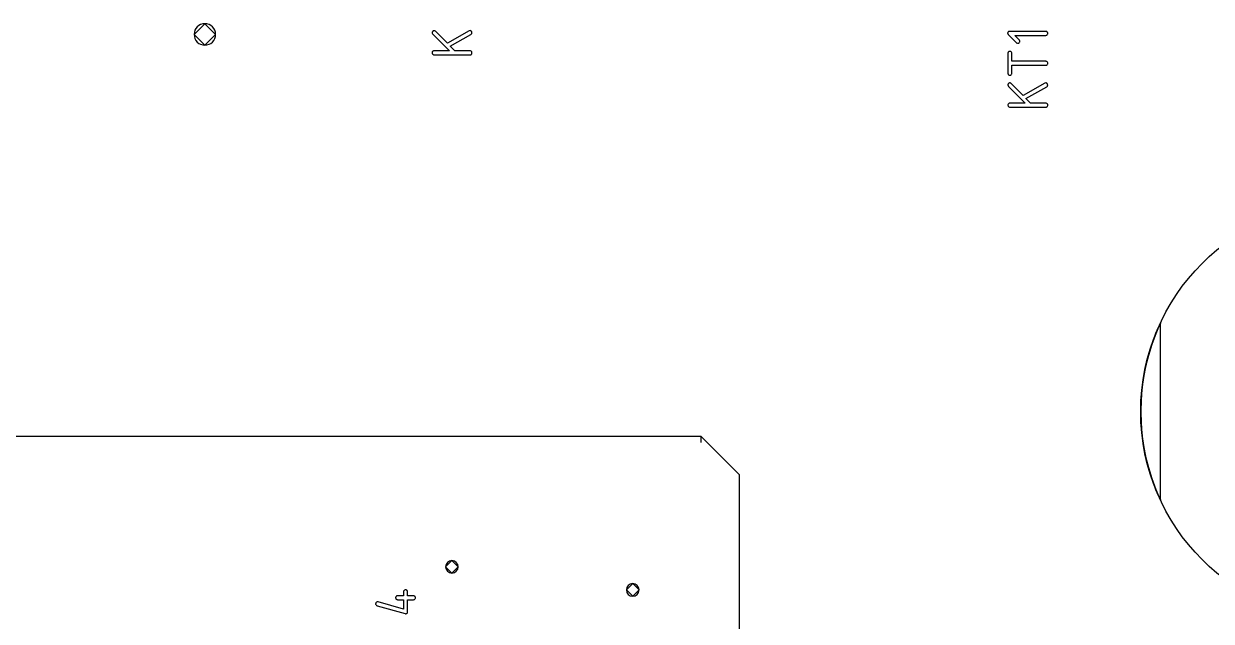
# Model space of a CAD drawing. Header units: inches. Extents: x 0 to 594, y -420 to 0.
# Drawn here: x 201.09 to 229.45, y -69.6 to -55.33 of the extents above; entities that cross this region are included whole.
import ezdxf

# ---------------------------------------------------------------- set-up
doc = ezdxf.new("R2010")
doc.units = ezdxf.units.IN
doc.header["$MEASUREMENT"] = 0

msp = doc.modelspace()

# ---------------------------------------------------------------- linework, layer by layer
at = {"color": 18, "true_color": 0x000000}
for p, q in [((205.412, -55.327), (205.157, -55.583)), ((205.157, -55.583), (205.412, -55.838)), ((205.668, -55.583), (205.412, -55.327)), ((205.412, -55.838), (205.668, -55.583)), ((210.842, -55.531), (210.84, -55.54)), ((210.84, -55.54), (210.84, -55.543)), ((210.84, -55.54), (210.84, -55.54)), ((210.84, -55.543), (210.843, -55.555)), ((210.847, -55.52), (210.842, -55.531)), ((210.843, -55.555), (210.847, -55.565)), ((210.85, -55.514), (210.847, -55.52)), ((210.847, -55.565), (210.851, -55.572)), ((210.856, -55.509), (210.85, -55.514)), ((210.851, -55.572), (210.854, -55.575)), ((210.854, -55.575), (211.252, -55.975)), ((210.859, -55.506), (210.856, -55.507)), ((210.856, -55.507), (210.856, -55.509)), ((210.866, -55.5), (210.859, -55.506)), ((210.875, -55.496), (210.866, -55.5)), ((210.882, -55.493), (210.875, -55.496)), ((210.89, -55.493), (210.882, -55.493)), ((210.892, -55.493), (210.89, -55.493)), ((210.898, -55.495), (210.892, -55.493)), ((210.908, -55.499), (210.898, -55.495)), ((210.922, -55.507), (210.908, -55.499)), ((211.204, -55.791), (210.922, -55.507)), ((211.721, -55.499), (211.204, -55.791)), ((211.272, -55.863), (211.768, -55.583)), ((211.747, -55.492), (211.721, -55.499)), ((211.748, -55.492), (211.747, -55.492)), ((211.749, -55.492), (211.748, -55.492)), ((211.758, -55.493), (211.749, -55.492)), ((211.768, -55.499), (211.758, -55.493)), ((211.772, -55.502), (211.768, -55.499)), ((211.768, -55.583), (211.776, -55.576)), ((211.778, -55.507), (211.772, -55.502)), ((211.776, -55.576), (211.782, -55.569)), ((211.78, -55.51), (211.778, -55.507)), ((211.785, -55.517), (211.78, -55.51)), ((211.782, -55.569), (211.786, -55.564)), ((211.789, -55.528), (211.785, -55.517)), ((211.786, -55.564), (211.789, -55.557)), ((211.792, -55.543), (211.789, -55.528)), ((211.789, -55.557), (211.79, -55.551)), ((211.79, -55.551), (211.792, -55.547)), ((211.792, -55.547), (211.792, -55.543)), ((224.585, -55.543), (224.583, -55.548)), ((224.583, -55.548), (224.583, -55.55)), ((224.583, -55.548), (224.583, -55.548)), ((224.583, -55.55), (224.585, -55.558)), ((224.589, -55.534), (224.585, -55.543)), ((224.585, -55.558), (224.586, -55.565)), ((224.586, -55.565), (224.587, -55.571)), ((224.587, -55.571), (224.589, -55.572)), ((224.597, -55.523), (224.589, -55.534)), ((224.589, -55.572), (224.593, -55.579)), ((224.593, -55.579), (224.599, -55.587)), ((224.6, -55.522), (224.597, -55.523)), ((224.608, -55.516), (224.6, -55.522)), ((224.621, -55.512), (224.608, -55.516)), ((224.638, -55.51), (224.621, -55.512)), ((225.495, -55.51), (224.638, -55.51)), ((225.497, -55.51), (225.495, -55.51)), ((225.499, -55.51), (225.497, -55.51)), ((225.508, -55.512), (225.499, -55.51)), ((225.519, -55.516), (225.508, -55.512)), ((225.53, -55.525), (225.519, -55.516)), ((225.532, -55.527), (225.53, -55.525)), ((225.53, -55.591), (225.537, -55.579)), ((225.536, -55.533), (225.532, -55.527)), ((225.54, -55.544), (225.536, -55.533)), ((225.537, -55.579), (225.54, -55.57)), ((225.542, -55.558), (225.54, -55.544)), ((225.54, -55.57), (225.542, -55.561)), ((225.542, -55.561), (225.542, -55.558)), ((211.383, -55.975), (211.272, -55.863)), ((224.599, -55.587), (224.603, -55.591)), ((224.603, -55.591), (224.604, -55.592)), ((224.604, -55.592), (224.796, -55.782)), ((224.862, -55.715), (224.752, -55.605)), ((224.752, -55.605), (225.495, -55.605)), ((224.796, -55.782), (224.807, -55.791)), ((224.807, -55.791), (224.819, -55.795)), ((224.819, -55.795), (224.826, -55.797)), ((224.826, -55.797), (224.827, -55.797)), ((224.827, -55.797), (224.828, -55.797)), ((224.828, -55.797), (224.835, -55.795)), ((224.835, -55.795), (224.841, -55.794)), ((224.841, -55.794), (224.852, -55.788)), ((224.852, -55.788), (224.859, -55.784)), ((224.859, -55.784), (224.861, -55.781)), ((224.861, -55.781), (224.862, -55.781)), ((224.865, -55.718), (224.862, -55.715)), ((224.862, -55.781), (224.871, -55.77)), ((224.869, -55.725), (224.865, -55.718)), ((224.874, -55.736), (224.869, -55.725)), ((224.871, -55.77), (224.875, -55.759)), ((224.876, -55.749), (224.874, -55.736)), ((224.875, -55.759), (224.876, -55.751)), ((224.876, -55.751), (224.876, -55.749)), ((225.495, -55.605), (225.511, -55.602)), ((225.511, -55.602), (225.522, -55.598)), ((225.522, -55.598), (225.528, -55.594)), ((225.528, -55.594), (225.53, -55.591)), ((210.842, -56.012), (210.84, -56.02)), ((210.84, -56.02), (210.84, -56.023)), ((210.84, -56.023), (210.843, -56.036)), ((210.844, -56.002), (210.842, -56.012)), ((210.843, -56.036), (210.847, -56.046)), ((210.851, -55.991), (210.844, -56.002)), ((210.847, -56.046), (210.851, -56.053)), ((210.854, -55.988), (210.851, -55.989)), ((210.851, -55.989), (210.851, -55.991)), ((210.851, -56.053), (210.854, -56.056)), ((210.86, -55.982), (210.854, -55.988)), ((210.854, -56.056), (210.866, -56.064)), ((210.871, -55.978), (210.86, -55.982)), ((210.866, -56.064), (210.875, -56.068)), ((210.878, -55.975), (210.871, -55.978)), ((210.875, -56.068), (210.884, -56.07)), ((210.887, -55.975), (210.878, -55.975)), ((210.884, -56.07), (210.885, -56.07)), ((210.885, -56.07), (210.887, -56.07)), ((211.252, -55.975), (210.887, -55.975)), ((210.887, -56.07), (211.745, -56.07)), ((211.745, -55.975), (211.383, -55.975)), ((211.747, -55.975), (211.745, -55.975)), ((211.745, -56.07), (211.761, -56.067)), ((211.749, -55.975), (211.747, -55.975)), ((211.758, -55.977), (211.749, -55.975)), ((211.769, -55.981), (211.758, -55.977)), ((211.761, -56.067), (211.772, -56.063)), ((211.78, -55.989), (211.769, -55.981)), ((211.772, -56.063), (211.778, -56.058)), ((211.778, -56.058), (211.78, -56.056)), ((211.782, -55.992), (211.78, -55.989)), ((211.78, -56.056), (211.787, -56.044)), ((211.786, -55.998), (211.782, -55.992)), ((211.79, -56.009), (211.786, -55.998)), ((211.787, -56.044), (211.79, -56.035)), ((211.792, -56.023), (211.79, -56.009)), ((211.79, -56.035), (211.792, -56.026)), ((211.792, -56.026), (211.792, -56.023)), ((224.592, -56.024), (224.59, -56.032)), ((224.59, -56.032), (224.59, -56.52)), ((224.59, -56.032), (224.59, -56.032)), ((224.597, -56.012), (224.592, -56.024)), ((224.6, -56.007), (224.597, -56.012)), ((224.606, -56.001), (224.6, -56.007)), ((224.608, -55.998), (224.606, -56.001)), ((224.616, -55.994), (224.608, -55.998)), ((224.625, -55.99), (224.616, -55.994)), ((224.638, -55.987), (224.625, -55.99)), ((224.641, -55.987), (224.638, -55.987)), ((224.648, -55.988), (224.641, -55.987)), ((224.658, -55.993), (224.648, -55.988)), ((224.669, -56), (224.658, -55.993)), ((224.672, -56.001), (224.669, -56)), ((224.676, -56.008), (224.672, -56.001)), ((224.682, -56.019), (224.676, -56.008)), ((224.683, -56.026), (224.682, -56.019)), ((224.685, -56.035), (224.683, -56.026)), ((224.685, -56.225), (224.685, -56.035)), ((225.495, -56.225), (224.685, -56.225)), ((224.685, -56.514), (224.685, -56.32)), ((224.685, -56.32), (225.495, -56.32)), ((225.497, -56.225), (225.495, -56.225)), ((225.495, -56.32), (225.511, -56.317)), ((225.499, -56.225), (225.497, -56.225)), ((225.508, -56.227), (225.499, -56.225)), ((225.519, -56.231), (225.508, -56.227)), ((225.511, -56.317), (225.522, -56.313)), ((225.53, -56.239), (225.519, -56.231)), ((225.522, -56.313), (225.528, -56.308)), ((225.528, -56.308), (225.53, -56.305)), ((225.532, -56.242), (225.53, -56.239)), ((225.53, -56.305), (225.537, -56.294)), ((225.536, -56.248), (225.532, -56.242)), ((225.54, -56.259), (225.536, -56.248)), ((225.537, -56.294), (225.54, -56.284)), ((225.542, -56.273), (225.54, -56.259)), ((225.54, -56.284), (225.542, -56.276)), ((225.542, -56.276), (225.542, -56.273)), ((224.59, -56.52), (224.593, -56.527)), ((224.593, -56.527), (224.599, -56.538)), ((224.599, -56.538), (224.604, -56.544)), ((224.604, -56.544), (224.606, -56.547)), ((224.606, -56.547), (224.607, -56.547)), ((224.607, -56.547), (224.618, -56.554)), ((224.618, -56.554), (224.628, -56.556)), ((224.628, -56.556), (224.635, -56.558)), ((224.635, -56.558), (224.637, -56.558)), ((224.637, -56.558), (224.638, -56.558)), ((224.638, -56.558), (224.651, -56.556)), ((224.651, -56.556), (224.662, -56.552)), ((224.662, -56.552), (224.669, -56.548)), ((224.669, -56.548), (224.671, -56.547)), ((224.671, -56.547), (224.672, -56.547)), ((224.672, -56.547), (224.679, -56.535)), ((224.679, -56.535), (224.683, -56.524)), ((224.683, -56.524), (224.685, -56.514)), ((224.592, -56.781), (224.59, -56.789)), ((224.59, -56.789), (224.59, -56.792)), ((224.59, -56.789), (224.59, -56.789)), ((224.59, -56.792), (224.593, -56.805)), ((224.597, -56.769), (224.592, -56.781)), ((224.593, -56.805), (224.597, -56.814)), ((224.6, -56.764), (224.597, -56.769)), ((224.597, -56.814), (224.601, -56.821)), ((224.606, -56.758), (224.6, -56.764)), ((224.601, -56.821), (224.604, -56.824)), ((224.604, -56.824), (225.002, -57.225)), ((224.608, -56.755), (224.606, -56.757)), ((224.606, -56.757), (224.606, -56.758)), ((224.616, -56.75), (224.608, -56.755)), ((224.625, -56.745), (224.616, -56.75)), ((224.632, -56.742), (224.625, -56.745)), ((224.64, -56.742), (224.632, -56.742)), ((224.642, -56.742), (224.64, -56.742)), ((224.648, -56.744), (224.642, -56.742)), ((224.658, -56.748), (224.648, -56.744)), ((224.672, -56.757), (224.658, -56.748)), ((224.954, -57.04), (224.672, -56.757)), ((225.471, -56.748), (224.954, -57.04)), ((225.022, -57.112), (225.518, -56.833)), ((225.497, -56.741), (225.471, -56.748)), ((225.498, -56.741), (225.497, -56.741)), ((225.499, -56.741), (225.498, -56.741)), ((225.508, -56.742), (225.499, -56.741)), ((225.518, -56.748), (225.508, -56.742)), ((225.522, -56.751), (225.518, -56.748)), ((225.518, -56.833), (225.526, -56.826)), ((225.528, -56.757), (225.522, -56.751)), ((225.526, -56.826), (225.532, -56.819)), ((225.53, -56.759), (225.528, -56.757)), ((225.535, -56.766), (225.53, -56.759)), ((225.532, -56.819), (225.536, -56.813)), ((225.539, -56.778), (225.535, -56.766)), ((225.536, -56.813), (225.539, -56.806)), ((225.542, -56.792), (225.539, -56.778)), ((225.539, -56.806), (225.54, -56.8)), ((225.54, -56.8), (225.542, -56.796)), ((225.542, -56.796), (225.542, -56.792)), ((224.592, -57.261), (224.59, -57.27)), ((224.59, -57.27), (224.59, -57.273)), ((224.59, -57.273), (224.593, -57.285)), ((224.594, -57.251), (224.592, -57.261)), ((224.593, -57.285), (224.597, -57.295)), ((224.601, -57.24), (224.594, -57.251)), ((224.604, -57.237), (224.601, -57.239)), ((224.601, -57.239), (224.601, -57.24)), ((224.61, -57.232), (224.604, -57.237)), ((224.621, -57.227), (224.61, -57.232)), ((224.628, -57.225), (224.621, -57.227)), ((224.637, -57.225), (224.628, -57.225)), ((225.002, -57.225), (224.637, -57.225)), ((225.133, -57.225), (225.022, -57.112)), ((225.495, -57.225), (225.133, -57.225)), ((225.497, -57.225), (225.495, -57.225)), ((225.499, -57.225), (225.497, -57.225)), ((225.508, -57.226), (225.499, -57.225)), ((225.519, -57.23), (225.508, -57.226)), ((225.53, -57.239), (225.519, -57.23)), ((225.532, -57.242), (225.53, -57.239)), ((225.536, -57.247), (225.532, -57.242)), ((225.54, -57.258), (225.536, -57.247)), ((225.537, -57.294), (225.54, -57.284)), ((225.542, -57.273), (225.54, -57.258)), ((225.54, -57.284), (225.542, -57.275)), ((225.542, -57.275), (225.542, -57.273)), ((224.597, -57.295), (224.601, -57.302)), ((224.601, -57.302), (224.604, -57.305)), ((224.604, -57.305), (224.616, -57.313)), ((224.616, -57.313), (224.625, -57.318)), ((224.625, -57.318), (224.634, -57.319)), ((224.634, -57.319), (224.635, -57.319)), ((224.635, -57.319), (224.637, -57.319)), ((224.637, -57.319), (225.495, -57.319)), ((225.495, -57.319), (225.511, -57.316)), ((225.511, -57.316), (225.522, -57.312)), ((225.522, -57.312), (225.528, -57.308)), ((225.528, -57.308), (225.53, -57.305)), ((225.53, -57.305), (225.537, -57.294)), ((228.231, -62.477), (228.116, -62.724)), ((228.231, -66.703), (228.231, -62.477)), ((228.231, -62.477), (228.231, -62.477)), ((228.231, -66.703), (228.231, -62.477)), ((228.231, -62.477), (228.231, -62.477)), ((228.116, -62.724), (227.94, -63.241)), ((227.94, -63.241), (227.822, -63.774)), ((227.822, -63.774), (227.762, -64.317)), ((227.762, -64.317), (227.762, -64.863)), ((227.762, -64.863), (227.822, -65.406)), ((217.262, -65.183), (176.662, -65.183)), ((217.262, -65.333), (217.262, -65.183)), ((218.184, -66.104), (217.262, -65.183)), ((227.822, -65.406), (227.94, -65.939)), ((227.94, -65.939), (228.116, -66.456)), ((218.184, -97.583), (218.184, -66.104)), ((228.116, -66.456), (228.231, -66.703)), ((211.312, -68.149), (211.162, -68.299)), ((211.162, -68.299), (211.312, -68.449)), ((211.462, -68.299), (211.312, -68.149)), ((211.312, -68.449), (211.462, -68.299)), ((210.16, -68.885), (210.159, -68.894)), ((210.159, -68.894), (210.159, -68.991)), ((210.166, -68.874), (210.16, -68.885)), ((210.169, -68.868), (210.166, -68.874)), ((210.175, -68.863), (210.169, -68.868)), ((210.177, -68.86), (210.175, -68.863)), ((210.184, -68.856), (210.177, -68.86)), ((210.194, -68.852), (210.184, -68.856)), ((210.207, -68.849), (210.194, -68.852)), ((210.21, -68.849), (210.207, -68.849)), ((210.217, -68.85), (210.21, -68.849)), ((210.227, -68.854), (210.217, -68.85)), ((210.238, -68.861), (210.227, -68.854)), ((210.241, -68.863), (210.238, -68.861)), ((210.245, -68.87), (210.241, -68.863)), ((210.251, -68.881), (210.245, -68.87)), ((210.252, -68.888), (210.251, -68.881)), ((210.254, -68.897), (210.252, -68.888)), ((210.254, -68.991), (210.254, -68.897)), ((215.631, -68.702), (215.481, -68.852)), ((215.481, -68.852), (215.631, -69.002)), ((215.781, -68.852), (215.631, -68.702)), ((215.631, -69.002), (215.781, -68.852)), ((209.492, -69.172), (209.491, -69.18)), ((209.491, -69.18), (209.491, -69.191)), ((209.491, -69.18), (209.491, -69.18)), ((209.491, -69.191), (209.492, -69.197)), ((209.497, -69.16), (209.492, -69.172)), ((209.505, -69.149), (209.497, -69.16)), ((209.508, -69.146), (209.505, -69.149)), ((209.513, -69.142), (209.508, -69.146)), ((209.525, -69.138), (209.513, -69.142)), ((209.539, -69.135), (209.525, -69.138)), ((209.553, -69.136), (209.539, -69.135)), ((210.159, -69.31), (209.553, -69.136)), ((209.97, -69.028), (209.969, -69.036)), ((209.969, -69.036), (209.969, -69.039)), ((209.969, -69.039), (209.97, -69.052)), ((209.974, -69.018), (209.97, -69.028)), ((209.97, -69.052), (209.974, -69.062)), ((209.981, -69.007), (209.974, -69.018)), ((209.974, -69.062), (209.98, -69.069)), ((209.98, -69.069), (209.981, -69.071)), ((209.983, -69.004), (209.981, -69.005)), ((209.981, -69.005), (209.981, -69.007)), ((209.981, -69.071), (209.994, -69.08)), ((209.99, -68.998), (209.983, -69.004)), ((210.001, -68.994), (209.99, -68.998)), ((209.994, -69.08), (210.005, -69.084)), ((210.008, -68.991), (210.001, -68.994)), ((210.005, -69.084), (210.014, -69.086)), ((210.017, -68.991), (210.008, -68.991)), ((210.014, -69.086), (210.015, -69.086)), ((210.015, -69.086), (210.017, -69.086)), ((210.159, -68.991), (210.017, -68.991)), ((210.017, -69.086), (210.159, -69.086)), ((210.159, -69.086), (210.159, -69.31)), ((210.396, -68.991), (210.254, -68.991)), ((210.254, -69.379), (210.254, -69.086)), ((210.254, -69.086), (210.396, -69.086)), ((210.397, -68.991), (210.396, -68.991)), ((210.396, -69.086), (210.411, -69.083)), ((210.4, -68.991), (210.397, -68.991)), ((210.409, -68.993), (210.4, -68.991)), ((210.42, -68.997), (210.409, -68.993)), ((210.411, -69.083), (210.423, -69.079)), ((210.431, -69.005), (210.42, -68.997)), ((210.423, -69.079), (210.428, -69.074)), ((210.428, -69.074), (210.431, -69.071)), ((210.433, -69.008), (210.431, -69.005)), ((210.431, -69.071), (210.438, -69.06)), ((210.437, -69.014), (210.433, -69.008)), ((210.441, -69.025), (210.437, -69.014)), ((210.438, -69.06), (210.441, -69.05)), ((210.442, -69.039), (210.441, -69.025)), ((210.441, -69.05), (210.442, -69.042)), ((210.442, -69.042), (210.442, -69.039)), ((209.492, -69.197), (209.494, -69.201)), ((209.494, -69.201), (209.495, -69.203)), ((209.495, -69.203), (209.501, -69.211)), ((209.501, -69.211), (209.509, -69.22)), ((209.509, -69.22), (209.518, -69.224)), ((209.518, -69.224), (209.523, -69.227)), ((209.523, -69.227), (209.526, -69.228)), ((209.526, -69.228), (210.193, -69.418)), ((210.193, -69.418), (210.204, -69.421)), ((210.204, -69.421), (210.215, -69.421)), ((210.215, -69.421), (210.228, -69.418)), ((210.228, -69.418), (210.238, -69.413)), ((210.238, -69.413), (210.244, -69.406)), ((210.244, -69.406), (210.249, -69.396)), ((210.249, -69.396), (210.252, -69.387)), ((210.252, -69.387), (210.254, -69.379))]:
    msp.add_line(p, q, dxfattribs=at)
for centre, radius, start, end in [((205.412, -55.583), 0.256, 90, 180), ((205.412, -55.583), 0.256, 180, 270), ((205.412, -55.583), 0.256, 0, 90), ((205.412, -55.583), 0.256, 270, 0), ((232.762, -64.59), 5, 155, 205), ((211.312, -68.299), 0.15, 90, 180), ((211.312, -68.299), 0.15, 180, 270), ((211.312, -68.299), 0.15, 0, 90), ((211.312, -68.299), 0.15, 270, 360), ((215.631, -68.852), 0.15, 90, 180), ((215.631, -68.852), 0.15, 180, 270), ((215.631, -68.852), 0.15, 0, 90), ((215.631, -68.852), 0.15, 270, 360)]:
    msp.add_arc(centre, radius, start, end, dxfattribs=at)
msp.add_ellipse((232.762, -64.59), major_axis=(0, 5), ratio=1, dxfattribs=at)

doc.saveas('drawing.dxf')
